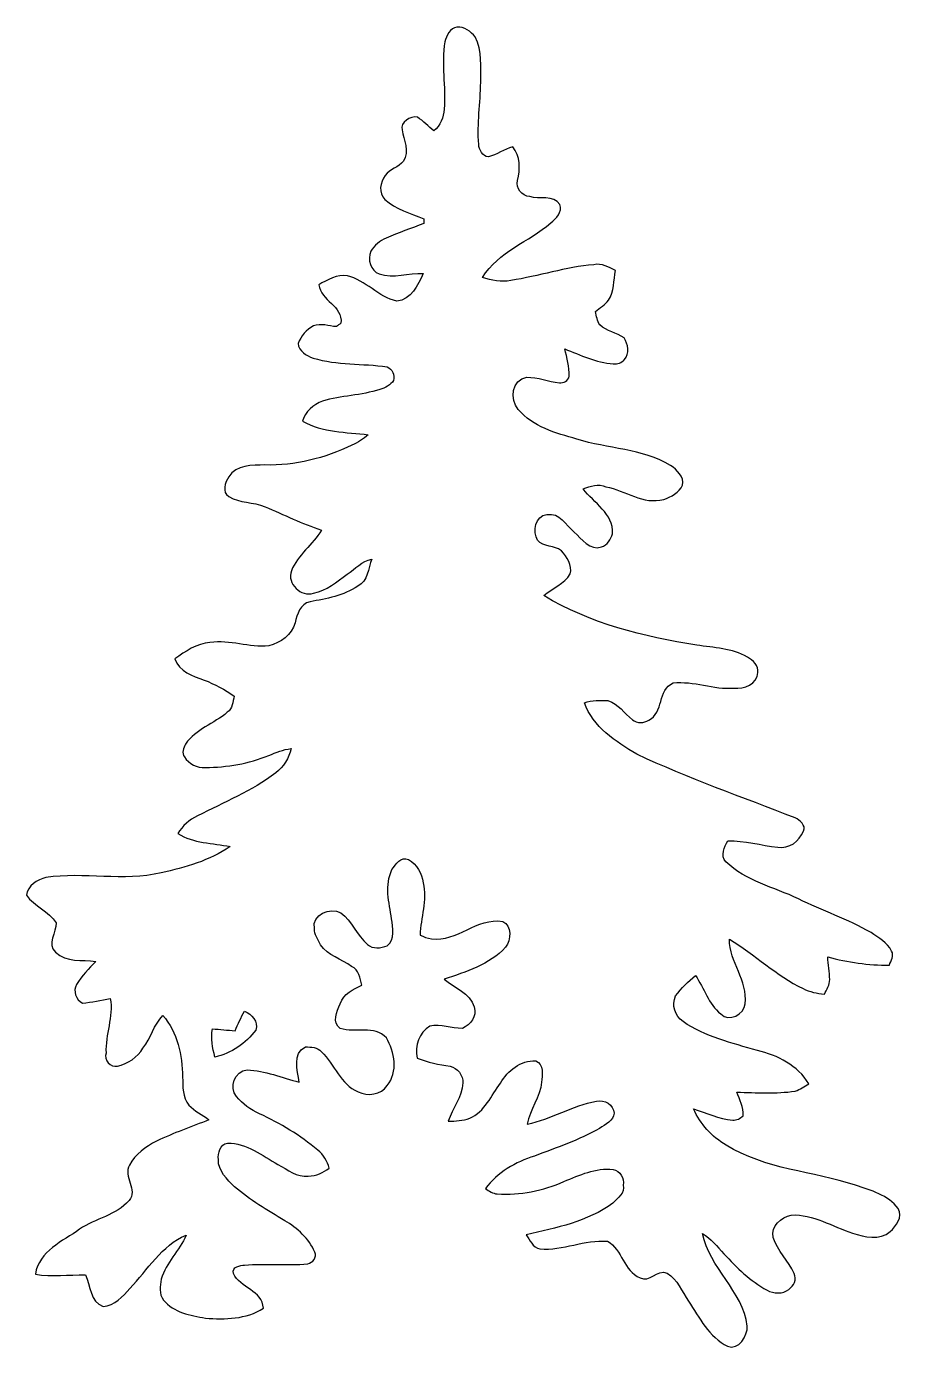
# Model space of a CAD drawing. Header units: centimetres. Extents: x -9.7 to 11, y -15.4 to 15.7.
import ezdxf

# ---------------------------------------------------------------- set-up
doc = ezdxf.new("R2010")
doc.units = ezdxf.units.CM
doc.header["$MEASUREMENT"] = 0
doc.layers.add('Layer 1', color=7, linetype='Continuous')

msp = doc.modelspace()

# ---------------------------------------------------------------- linework, layer by layer
at = {"layer": 'Layer 1', "color": 252}
for points, knots in [([(0.16087, 15.32784), (0.19756, 15.47354), (0.28152, 15.64569), (0.44521, 15.67568), (0.44521, 15.67568), (0.61771, 15.68803), (0.76729, 15.56702), (0.87312, 15.44355), (0.87312, 15.44355), (1.03964, 15.11335), (1.00401, 14.73306), (1.00436, 14.37534), (1.00436, 14.37534), (0.99624, 13.88851), (0.91934, 13.40344), (0.95567, 12.91661), (0.95567, 12.91661), (0.96696, 12.78749), (1.04034, 12.63721), (1.18322, 12.62098), (1.18322, 12.62098), (1.3843, 12.67037), (1.55504, 12.80477), (1.75613, 12.85946), (1.75613, 12.85946), (1.9431, 12.63509), (1.93111, 12.33593), (1.87184, 12.06782), (1.87184, 12.06782), (1.82739, 11.88332), (1.97097, 11.70199), (2.15724, 11.68929), (2.15724, 11.68929), (2.38196, 11.61768), (2.71463, 11.73445), (2.86808, 11.50514), (2.86808, 11.50514), (2.93441, 11.3157), (2.77213, 11.1827), (2.65501, 11.06876), (2.65501, 11.06876), (2.12937, 10.62884), (1.42416, 10.39001), (1.04528, 9.78747), (1.04528, 9.78747), (1.26048, 9.72256), (1.48519, 9.66576), (1.71132, 9.71621), (1.71132, 9.71621), (2.36784, 9.81392), (3.00355, 10.03441), (3.66783, 10.08627), (3.66783, 10.08627), (3.85233, 10.1286), (4.01496, 10.02806), (4.1716, 9.95045), (4.1716, 9.95045), (4.13103, 9.71832), (4.14373, 9.45797), (4.01249, 9.25089), (4.01249, 9.25089), (3.92783, 9.14329), (3.80894, 9.06886), (3.70276, 8.98419), (3.70276, 8.98419), (3.72639, 8.87765), (3.74544, 8.76476), (3.8033, 8.66916), (3.8033, 8.66916), (3.96416, 8.51464), (4.20511, 8.4963), (4.37832, 8.36401), (4.37832, 8.36401), (4.47111, 8.21866), (4.51309, 7.99289), (4.38573, 7.85566), (4.38573, 7.85566), (4.32047, 7.78192), (4.21887, 7.74629), (4.12186, 7.753), (4.12186, 7.753), (3.71828, 7.78016), (3.35209, 7.96466), (2.97956, 8.10648), (2.97956, 8.10648), (3.03671, 7.89693), (3.09104, 7.68456), (3.08398, 7.46513), (3.08398, 7.46513), (3.07022, 7.35859), (2.9524, 7.29756), (2.85362, 7.30814), (2.85362, 7.30814), (2.59609, 7.34095), (2.34668, 7.44784), (2.08562, 7.44008), (2.08562, 7.44008), (1.73814, 7.39881), (1.67428, 6.90915), (1.88736, 6.68514), (1.88736, 6.68514), (2.22568, 6.26851), (2.77248, 6.12916), (3.26531, 5.98487), (3.26531, 5.98487), (3.99344, 5.75557), (4.80377, 5.76933), (5.47194, 5.36504), (5.47194, 5.36504), (5.62151, 5.25921), (5.79579, 5.10787), (5.75416, 4.90079), (5.75416, 4.90079), (5.66843, 4.7311), (5.48605, 4.62456), (5.31036, 4.566), (5.31036, 4.566), (4.82847, 4.4383), (4.40549, 4.77344), (3.95146, 4.86622), (3.95146, 4.86622), (3.77119, 4.93889), (3.58352, 4.88703), (3.41454, 4.81577), (3.41454, 4.81577), (3.66536, 4.48557), (4.1342, 4.23439), (4.10386, 3.76061), (4.10386, 3.76061), (4.05977, 3.63855), (3.98286, 3.48791), (3.84916, 3.45228), (3.84916, 3.45228), (3.56553, 3.34927), (3.3849, 3.64314), (3.20075, 3.80048), (3.20075, 3.80048), (3.01025, 3.96169), (2.86138, 4.26826), (2.56152, 4.21111), (2.56152, 4.21111), (2.28036, 4.18571), (2.2285, 3.81388), (2.33856, 3.6068), (2.33856, 3.6068), (2.47791, 3.44029), (2.74073, 3.49744), (2.90089, 3.35809), (2.90089, 3.35809), (3.03847, 3.21557), (3.15313, 3.02119), (3.11185, 2.81481), (3.11185, 2.81481), (2.97109, 2.57281), (2.6857, 2.49096), (2.48955, 2.30576), (2.48955, 2.30576), (3.57964, 1.64924), (4.83764, 1.33315), (6.08506, 1.14265), (6.08506, 1.14265), (6.48899, 1.0795), (6.91938, 1.06927), (7.2831, 0.86113), (7.2831, 0.86113), (7.40269, 0.78281), (7.55932, 0.65969), (7.52052, 0.49565), (7.52052, 0.49565), (7.51664, 0.22013), (7.19772, 0.11007), (6.96666, 0.12982), (6.96666, 0.12982), (6.48229, 0.09313), (6.01416, 0.30762), (5.5312, 0.25294), (5.5312, 0.25294), (5.16431, 0.09878), (5.31424, -0.4572), (4.95864, -0.62089), (4.95864, -0.62089), (4.84434, -0.69638), (4.68101, -0.70168), (4.57412, -0.61207), (4.57412, -0.61207), (4.38044, -0.46284), (4.24427, -0.23601), (3.99803, -0.16298), (3.99803, -0.16298), (3.81141, -0.1524), (3.62232, -0.15593), (3.44382, -0.21378), (3.44382, -0.21378), (3.64737, -0.77823), (4.18289, -1.13348), (4.67713, -1.4224), (4.67713, -1.4224), (5.88786, -1.99637), (7.15857, -2.43064), (8.40387, -2.921), (8.40387, -2.921), (8.51217, -2.97568), (8.66493, -3.09527), (8.59684, -3.2318), (8.59684, -3.2318), (8.50371, -3.47557), (8.25923, -3.65196), (7.99218, -3.60892), (7.99218, -3.60892), (7.59954, -3.56411), (7.21395, -3.4604), (6.81602, -3.45863), (6.81602, -3.45863), (6.73841, -3.60786), (6.63575, -3.80471), (6.77122, -3.95464), (6.77122, -3.95464), (7.24429, -4.40655), (7.90293, -4.54801), (8.47796, -4.82388), (8.47796, -4.82388), (9.03958, -5.10681), (9.64353, -5.29908), (10.18752, -5.61763), (10.18752, -5.61763), (10.36567, -5.73617), (10.57134, -5.85152), (10.67223, -6.05084), (10.67223, -6.05084), (10.73467, -6.16056), (10.65389, -6.27733), (10.61896, -6.3821), (10.61896, -6.3821), (10.12719, -6.38845), (9.64247, -6.31296), (9.16799, -6.1916), (9.16799, -6.1916), (9.17646, -6.36905), (9.21103, -6.54367), (9.21597, -6.72183), (9.21597, -6.72183), (9.21879, -6.84847), (9.144, -6.95713), (9.09038, -7.06614), (9.09038, -7.06614), (8.91716, -7.04779), (8.74501, -7.01287), (8.58873, -6.93349), (8.58873, -6.93349), (7.95831, -6.63011), (7.45314, -6.12987), (6.85482, -5.77391), (6.85482, -5.77391), (6.85059, -6.3119), (7.29756, -6.74405), (7.22524, -7.29051), (7.22524, -7.29051), (7.20443, -7.54768), (6.84459, -7.72795), (6.65021, -7.53039), (6.65021, -7.53039), (6.36587, -7.29827), (6.25581, -6.92503), (6.06037, -6.62587), (6.06037, -6.62587), (5.89456, -6.77616), (5.71571, -6.91938), (5.59082, -7.10706), (5.59082, -7.10706), (5.48534, -7.32331), (5.58024, -7.57308), (5.76404, -7.71102), (5.76404, -7.71102), (6.28721, -8.06768), (6.91515, -8.21196), (7.51276, -8.39223), (7.51276, -8.39223), (7.9883, -8.50018), (8.46279, -8.74536), (8.72455, -9.17046), (8.72455, -9.17046), (8.62295, -9.23784), (8.51923, -9.30416), (8.40493, -9.34579), (8.40493, -9.34579), (7.94879, -9.41246), (7.487, -9.38142), (7.02874, -9.36837), (7.02874, -9.36837), (7.09718, -9.54617), (7.1882, -9.72644), (7.17585, -9.92293), (7.17585, -9.92293), (7.11482, -9.99067), (7.02381, -10.02947), (6.93279, -10.03018), (6.93279, -10.03018), (6.60647, -10.00972), (6.31719, -9.84709), (6.00781, -9.76242), (6.00781, -9.76242), (6.17361, -10.11696), (6.43784, -10.41894), (6.77898, -10.61367), (6.77898, -10.61367), (7.69902, -11.18658), (8.81451, -11.22962), (9.82451, -11.55876), (9.82451, -11.55876), (10.17799, -11.68541), (10.59674, -11.77819), (10.82287, -12.10839), (10.82287, -12.10839), (10.95269, -12.30101), (10.77313, -12.52008), (10.63731, -12.64779), (10.63731, -12.64779), (10.39424, -12.8584), (10.03194, -12.78431), (9.75536, -12.68201), (9.75536, -12.68201), (9.27382, -12.53702), (8.83109, -12.22657), (8.30862, -12.26009), (8.30862, -12.26009), (8.06979, -12.3063), (7.83272, -12.51867), (7.88599, -12.78678), (7.88599, -12.78678), (7.99112, -13.1004), (8.24794, -13.33394), (8.38024, -13.63486), (8.38024, -13.63486), (8.44444, -13.76998), (8.37071, -13.92731), (8.255, -14.00704), (8.255, -14.00704), (8.10966, -14.12028), (7.89764, -14.10794), (7.7403, -14.0268), (7.7403, -14.0268), (7.34942, -13.8109), (7.02381, -13.49869), (6.72747, -13.16919), (6.72747, -13.16919), (6.56837, -13.00092), (6.42197, -12.8143), (6.22159, -12.69259), (6.22159, -12.69259), (6.37787, -13.50539), (7.17444, -14.0395), (7.27639, -14.87064), (7.27639, -14.87064), (7.28627, -15.10136), (7.07707, -15.44461), (6.81179, -15.34477), (6.81179, -15.34477), (6.37681, -15.12746), (6.15103, -14.67167), (5.89351, -14.28362), (5.89351, -14.28362), (5.7404, -14.0589), (5.63351, -13.76892), (5.38762, -13.6271), (5.38762, -13.6271), (5.15197, -13.51703), (4.97981, -13.85923), (4.75297, -13.73646), (4.75297, -13.73646), (4.37092, -13.57418), (4.33564, -13.07324), (3.98745, -12.87463), (3.98745, -12.87463), (3.44664, -12.82771), (2.93723, -13.10428), (2.39607, -13.05419), (2.39607, -13.05419), (2.22568, -13.02561), (2.15865, -12.8464), (2.07363, -12.72081), (2.07363, -12.72081), (2.77812, -12.56171), (3.51896, -12.41637), (4.11233, -11.97857), (4.11233, -11.97857), (4.22592, -11.86039), (4.40302, -11.74468), (4.35645, -11.55347), (4.35645, -11.55347), (4.3882, -11.39296), (4.28343, -11.20951), (4.11656, -11.18941), (4.11656, -11.18941), (3.7084, -11.13861), (3.33022, -11.32134), (2.96263, -11.46986), (2.96263, -11.46986), (2.4705, -11.68612), (1.9304, -11.79548), (1.39241, -11.76408), (1.39241, -11.76408), (1.28729, -11.75561), (1.1998, -11.69141), (1.11301, -11.63849), (1.11301, -11.63849), (1.39347, -11.25396), (1.82104, -11.01372), (2.26695, -10.87261), (2.26695, -10.87261), (2.78659, -10.67647), (3.31646, -10.4962), (3.80189, -10.22279), (3.80189, -10.22279), (3.93524, -10.13284), (4.12821, -10.04358), (4.14408, -9.86014), (4.14408, -9.86014), (4.12891, -9.66717), (3.91266, -9.531), (3.72639, -9.58427), (3.72639, -9.58427), (3.15842, -9.67846), (2.66347, -10.00866), (2.09903, -10.12049), (2.09903, -10.12049), (2.16041, -9.77547), (2.40771, -9.48972), (2.43452, -9.13236), (2.43452, -9.13236), (2.45216, -8.9789), (2.49873, -8.69774), (2.29764, -8.63635), (2.29764, -8.63635), (1.94839, -8.61025), (1.63865, -8.87024), (1.46544, -9.15494), (1.46544, -9.15494), (1.25518, -9.45021), (1.0982, -9.82733), (0.74542, -9.98432), (0.74542, -9.98432), (0.58385, -10.0397), (0.41028, -10.05099), (0.24095, -10.05205), (0.24095, -10.05205), (0.33373, -9.74372), (0.57468, -9.48796), (0.58067, -9.15247), (0.58067, -9.15247), (0.59584, -8.97678), (0.45755, -8.79404), (0.28363, -8.76229), (0.28363, -8.76229), (0.01976, -8.71855), (-0.24483, -8.6674), (-0.49424, -8.56791), (-0.49424, -8.56791), (-0.55739, -8.2864), (-0.44697, -7.96114), (-0.19015, -7.8172), (-0.19015, -7.8172), (0.06174, -7.75935), (0.3175, -7.88141), (0.5715, -7.86941), (0.5715, -7.86941), (0.76235, -7.78757), (0.92428, -7.58719), (0.85302, -7.36671), (0.85302, -7.36671), (0.74895, -7.04215), (0.39088, -6.90774), (0.14252, -6.71618), (0.14252, -6.71618), (0.65546, -6.53732), (1.21003, -6.37681), (1.5875, -5.96089), (1.5875, -5.96089), (1.71838, -5.78979), (1.74272, -5.45677), (1.52224, -5.35305), (1.52224, -5.35305), (0.90805, -5.25498), (0.45403, -5.8487), (-0.15769, -5.76298), (-0.15769, -5.76298), (-0.25118, -5.75627), (-0.33584, -5.71253), (-0.42086, -5.67796), (-0.42086, -5.67796), (-0.41381, -5.26627), (-0.24906, -4.85669), (-0.34996, -4.44606), (-0.34996, -4.44606), (-0.38911, -4.22945), (-0.49883, -4.01108), (-0.6925, -3.89537), (-0.6925, -3.89537), (-0.88089, -3.82446), (-0.99624, -4.0072), (-1.08409, -4.13632), (-1.08409, -4.13632), (-1.26365, -4.49474), (-1.15182, -4.91561), (-1.09432, -5.29061), (-1.09432, -5.29061), (-1.06539, -5.49875), (-1.00154, -5.77815), (-1.19627, -5.92843), (-1.19627, -5.92843), (-1.34444, -5.98487), (-1.53564, -6.01098), (-1.66264, -5.89527), (-1.66264, -5.89527), (-1.9117, -5.68184), (-2.02459, -5.34705), (-2.28953, -5.1502), (-2.28953, -5.1502), (-2.53894, -5.01615), (-2.97568, -5.19748), (-2.90901, -5.52238), (-2.90901, -5.52238), (-2.91042, -5.66208), (-2.83139, -5.78591), (-2.76401, -5.90338), (-2.76401, -5.90338), (-2.59468, -6.16303), (-2.27154, -6.23499), (-2.03341, -6.41174), (-2.03341, -6.41174), (-1.85667, -6.48582), (-1.84009, -6.69361), (-1.79388, -6.85094), (-1.79388, -6.85094), (-1.99602, -6.95643), (-2.22603, -7.05097), (-2.30399, -7.29156), (-2.30399, -7.29156), (-2.37913, -7.46866), (-2.50366, -7.74065), (-2.30011, -7.87294), (-2.30011, -7.87294), (-1.95121, -7.995), (-1.49754, -7.78369), (-1.21603, -8.09519), (-1.21603, -8.09519), (-1.01388, -8.42045), (-0.94015, -8.896), (-1.19556, -9.2135), (-1.19556, -9.2135), (-1.3395, -9.43434), (-1.6577, -9.47279), (-1.88066, -9.3599), (-1.88066, -9.3599), (-2.2987, -9.18986), (-2.43417, -8.71361), (-2.74144, -8.42151), (-2.74144, -8.42151), (-2.83245, -8.3118), (-2.98944, -8.3058), (-3.11891, -8.30615), (-3.11891, -8.30615), (-3.43853, -8.4649), (-3.30094, -8.85754), (-3.26778, -9.13236), (-3.26778, -9.13236), (-3.67736, -9.04205), (-4.06929, -8.85331), (-4.49439, -8.84767), (-4.49439, -8.84767), (-4.78226, -8.86954), (-4.92866, -9.25795), (-4.74486, -9.47279), (-4.74486, -9.47279), (-4.60234, -9.65094), (-4.40514, -9.77865), (-4.20194, -9.87884), (-4.20194, -9.87884), (-3.71263, -10.10567), (-3.24168, -10.3819), (-2.83139, -10.73432), (-2.83139, -10.73432), (-2.69522, -10.84086), (-2.60914, -10.99432), (-2.55834, -11.15801), (-2.55834, -11.15801), (-2.7051, -11.25855), (-2.86738, -11.34957), (-3.05294, -11.34216), (-3.05294, -11.34216), (-3.32281, -11.37603), (-3.54259, -11.18905), (-3.76626, -11.07017), (-3.76626, -11.07017), (-4.14091, -10.86485), (-4.50109, -10.55723), (-4.95335, -10.56922), (-4.95335, -10.56922), (-5.1308, -10.59462), (-5.18125, -10.80452), (-5.16855, -10.95516), (-5.16855, -10.95516), (-5.18019, -11.22186), (-4.96147, -11.42189), (-4.78825, -11.59616), (-4.78825, -11.59616), (-4.42454, -11.90237), (-4.01496, -12.14826), (-3.60751, -12.39167), (-3.60751, -12.39167), (-3.30906, -12.56453), (-3.03848, -12.80901), (-2.90054, -13.13109), (-2.90054, -13.13109), (-2.84374, -13.24716), (-2.94781, -13.38509), (-3.06529, -13.40485), (-3.06529, -13.40485), (-3.55918, -13.45283), (-4.0573, -13.39568), (-4.55083, -13.43695), (-4.55083, -13.43695), (-4.65067, -13.43378), (-4.86481, -13.48317), (-4.81224, -13.63133), (-4.81224, -13.63133), (-4.6669, -13.97847), (-4.12821, -14.02574), (-4.10986, -14.45084), (-4.10986, -14.45084), (-4.51379, -14.71189), (-5.01333, -14.71683), (-5.47546, -14.68226), (-5.47546, -14.68226), (-5.82401, -14.62158), (-6.223, -14.54891), (-6.46007, -14.25716), (-6.46007, -14.25716), (-6.56978, -14.12099), (-6.54614, -13.92484), (-6.51263, -13.76715), (-6.51263, -13.76715), (-6.40609, -13.37698), (-6.08259, -13.09899), (-5.92773, -12.73175), (-5.92773, -12.73175), (-6.51016, -12.97517), (-6.83472, -13.54702), (-7.24958, -13.98764), (-7.24958, -13.98764), (-7.41856, -14.17038), (-7.61153, -14.39968), (-7.8807, -14.40603), (-7.8807, -14.40603), (-8.18339, -14.3129), (-8.17598, -13.90967), (-8.29769, -13.66873), (-8.29769, -13.66873), (-8.68892, -13.65567), (-9.08579, -13.71847), (-9.47385, -13.64862), (-9.47385, -13.64862), (-9.39059, -13.10605), (-8.83214, -12.87463), (-8.43386, -12.59311), (-8.43386, -12.59311), (-8.06591, -12.33487), (-7.57273, -12.26785), (-7.27075, -11.9186), (-7.27075, -11.9186), (-7.05238, -11.67059), (-7.42033, -11.34886), (-7.26087, -11.08498), (-7.26087, -11.08498), (-7.12646, -10.82604), (-6.87776, -10.65354), (-6.62517, -10.52089), (-6.62517, -10.52089), (-6.22371, -10.32898), (-5.80073, -10.18716), (-5.38974, -10.01748), (-5.38974, -10.01748), (-5.54814, -9.90353), (-5.73123, -9.81992), (-5.86423, -9.67422), (-5.86423, -9.67422), (-6.01804, -9.48902), (-6.00251, -9.23784), (-6.01204, -9.01382), (-6.01204, -9.01382), (-6.02333, -8.50194), (-6.12775, -7.96149), (-6.47594, -7.56532), (-6.47594, -7.56532), (-6.68902, -7.7851), (-6.75675, -8.09731), (-6.94302, -8.33649), (-6.94302, -8.33649), (-7.07531, -8.55098), (-7.29933, -8.70268), (-7.54415, -8.7563), (-7.54415, -8.7563), (-7.70996, -8.79969), (-7.86836, -8.61272), (-7.81156, -8.44903), (-7.81156, -8.44903), (-7.83484, -8.01723), (-7.63588, -7.59707), (-7.71172, -7.16527), (-7.71172, -7.16527), (-7.9308, -7.20125), (-8.14705, -7.2577), (-8.36895, -7.27569), (-8.36895, -7.27569), (-8.51817, -7.19702), (-8.59578, -6.98959), (-8.50688, -6.83895), (-8.50688, -6.83895), (-8.38518, -6.63434), (-8.21373, -6.46748), (-8.05321, -6.29391), (-8.05321, -6.29391), (-8.37142, -6.25228), (-8.75206, -6.32848), (-9.00183, -6.07413), (-9.00183, -6.07413), (-9.20997, -5.88892), (-8.97502, -5.61199), (-8.98913, -5.38868), (-8.98913, -5.38868), (-9.15211, -5.10681), (-9.50383, -5.00486), (-9.68481, -4.74028), (-9.68481, -4.74028), (-9.66435, -4.50956), (-9.42658, -4.37797), (-9.22655, -4.31941), (-9.22655, -4.31941), (-8.32661, -4.19382), (-7.40586, -4.42066), (-6.51298, -4.21393), (-6.51298, -4.21393), (-5.94924, -4.08658), (-5.37457, -3.92536), (-4.89162, -3.59657), (-4.89162, -3.59657), (-5.30437, -3.50838), (-5.75592, -3.52107), (-6.12387, -3.28718), (-6.12387, -3.28718), (-6.0131, -3.10938), (-5.85011, -2.9658), (-5.66173, -2.87479), (-5.66173, -2.87479), (-5.03908, -2.55376), (-4.37691, -2.2927), (-3.81917, -1.86055), (-3.81917, -1.86055), (-3.63432, -1.71909), (-3.50449, -1.52047), (-3.45863, -1.29258), (-3.45863, -1.29258), (-3.64278, -1.30739), (-3.80965, -1.38889), (-3.98039, -1.45203), (-3.98039, -1.45203), (-4.45311, -1.64465), (-4.9657, -1.73426), (-5.47511, -1.73602), (-5.47511, -1.73602), (-5.67478, -1.7526), (-5.85858, -1.64783), (-5.96935, -1.48802), (-5.96935, -1.48802), (-6.03285, -1.39453), (-5.99228, -1.27247), (-5.94113, -1.18357), (-5.94113, -1.18357), (-5.70089, -0.83432), (-5.27085, -0.7052), (-4.95864, -0.4385), (-4.95864, -0.4385), (-4.84046, -0.34784), (-4.82671, -0.19226), (-4.79496, -0.0575), (-4.79496, -0.0575), (-5.01826, 0.09278), (-5.25145, 0.23001), (-5.50686, 0.3175), (-5.50686, 0.3175), (-5.77215, 0.41981), (-6.09071, 0.51929), (-6.19372, 0.81633), (-6.19372, 0.81633), (-5.94854, 0.99907), (-5.67937, 1.17122), (-5.36646, 1.20227), (-5.36646, 1.20227), (-4.90008, 1.27), (-4.44535, 1.07879), (-3.98039, 1.12395), (-3.98039, 1.12395), (-3.71122, 1.19521), (-3.43958, 1.38677), (-3.36162, 1.66405), (-3.36162, 1.66405), (-3.32317, 1.86549), (-3.24203, 2.11173), (-3.01272, 2.16076), (-3.01272, 2.16076), (-2.62537, 2.23414), (-2.22426, 2.30082), (-1.89018, 2.52765), (-1.89018, 2.52765), (-1.65135, 2.64442), (-1.63901, 2.94781), (-1.56034, 3.16653), (-1.56034, 3.16653), (-1.78964, 3.1175), (-1.95121, 2.93617), (-2.13819, 2.80952), (-2.13819, 2.80952), (-2.38231, 2.63525), (-2.62008, 2.41618), (-2.927, 2.36608), (-2.927, 2.36608), (-3.22227, 2.26095), (-3.56482, 2.58939), (-3.45193, 2.88713), (-3.45193, 2.88713), (-3.30412, 3.26954), (-2.94605, 3.50273), (-2.74214, 3.84775), (-2.74214, 3.84775), (-3.20075, 3.99309), (-3.62973, 4.21005), (-4.07176, 4.39526), (-4.07176, 4.39526), (-4.34481, 4.51273), (-4.66796, 4.47781), (-4.92337, 4.63621), (-4.92337, 4.63621), (-5.08847, 4.73745), (-5.01368, 4.96993), (-4.9209, 5.09693), (-4.9209, 5.09693), (-4.75827, 5.3915), (-4.36316, 5.36575), (-4.07529, 5.37774), (-4.07529, 5.37774), (-3.36762, 5.36046), (-2.66418, 5.53438), (-2.02918, 5.84165), (-2.02918, 5.84165), (-1.89089, 5.90832), (-1.75542, 5.98593), (-1.64112, 6.09), (-1.64112, 6.09), (-2.165, 6.14997), (-2.71427, 6.1408), (-3.18876, 6.40786), (-3.18876, 6.40786), (-3.12949, 6.6361), (-2.92876, 6.78956), (-2.72203, 6.88093), (-2.72203, 6.88093), (-2.27718, 7.00193), (-1.8094, 7.01499), (-1.36772, 7.15151), (-1.36772, 7.15151), (-1.24636, 7.1942), (-1.11513, 7.25064), (-1.04704, 7.36706), (-1.04704, 7.36706), (-1.02482, 7.48736), (-1.07386, 7.64152), (-1.19768, 7.68526), (-1.19768, 7.68526), (-1.77694, 7.77099), (-2.37455, 7.71772), (-2.94076, 7.89234), (-2.94076, 7.89234), (-3.0928, 7.94738), (-3.28119, 8.05215), (-3.29424, 8.23348), (-3.29424, 8.23348), (-3.22474, 8.40422), (-3.10127, 8.56474), (-2.9337, 8.64835), (-2.9337, 8.64835), (-2.75943, 8.71784), (-2.57034, 8.63917), (-2.39289, 8.63177), (-2.39289, 8.63177), (-2.35726, 8.65787), (-2.32163, 8.68362), (-2.286, 8.70938), (-2.286, 8.70938), (-2.23908, 9.12671), (-2.75696, 9.23607), (-2.80811, 9.61602), (-2.80811, 9.61602), (-2.60526, 9.72785), (-2.37808, 9.86684), (-2.13466, 9.82804), (-2.13466, 9.82804), (-1.70074, 9.72502), (-1.40653, 9.31686), (-0.96696, 9.23219), (-0.96696, 9.23219), (-0.63112, 9.2523), (-0.4766, 9.61037), (-0.35066, 9.87707), (-0.35066, 9.87707), (-0.69321, 9.89859), (-1.05022, 9.7536), (-1.38218, 9.87107), (-1.38218, 9.87107), (-1.5935, 9.94304), (-1.66158, 10.20974), (-1.58186, 10.40165), (-1.58186, 10.40165), (-1.49789, 10.53818), (-1.37231, 10.65071), (-1.22343, 10.7121), (-1.22343, 10.7121), (-0.93028, 10.83451), (-0.63112, 10.94246), (-0.33549, 11.05923), (-0.33549, 11.05923), (-0.33549, 11.08604), (-0.33549, 11.13966), (-0.33549, 11.16612), (-0.33549, 11.16612), (-0.65158, 11.29594), (-0.9973, 11.38449), (-1.25342, 11.62297), (-1.25342, 11.62297), (-1.40229, 11.77255), (-1.36807, 12.02619), (-1.24425, 12.18071), (-1.24425, 12.18071), (-1.14018, 12.34193), (-0.92639, 12.37368), (-0.81104, 12.52149), (-0.81104, 12.52149), (-0.66957, 12.74692), (-0.80645, 13.02279), (-0.84631, 13.25562), (-0.84631, 13.25562), (-0.89394, 13.44612), (-0.64876, 13.58441), (-0.48613, 13.5576), (-0.48613, 13.5576), (-0.34784, 13.45988), (-0.22296, 13.34523), (-0.09807, 13.23128), (-0.09807, 13.23128), (0.05433, 13.35687), (0.13264, 13.54843), (0.1457, 13.74422), (0.1457, 13.74422), (0.18415, 14.27198), (0.07161, 14.80256), (0.16087, 15.32784), (0.16087, 15.32784), (0.16087, 15.32784), (0.16087, 15.32784), (0.16087, 15.32784)], [0, 0, 0, 0, 0.00411523, 0.00411523, 0.00411523, 0.00411523, 0.00823045, 0.00823045, 0.00823045, 0.00823045, 0.01234568, 0.01234568, 0.01234568, 0.01234568, 0.01646091, 0.01646091, 0.01646091, 0.01646091, 0.02057613, 0.02057613, 0.02057613, 0.02057613, 0.02469136, 0.02469136, 0.02469136, 0.02469136, 0.02880658, 0.02880658, 0.02880658, 0.02880658, 0.03292181, 0.03292181, 0.03292181, 0.03292181, 0.03703704, 0.03703704, 0.03703704, 0.03703704, 0.04115226, 0.04115226, 0.04115226, 0.04115226, 0.04526749, 0.04526749, 0.04526749, 0.04526749, 0.04938272, 0.04938272, 0.04938272, 0.04938272, 0.05349794, 0.05349794, 0.05349794, 0.05349794, 0.05761317, 0.05761317, 0.05761317, 0.05761317, 0.0617284, 0.0617284, 0.0617284, 0.0617284, 0.06584362, 0.06584362, 0.06584362, 0.06584362, 0.06995885, 0.06995885, 0.06995885, 0.06995885, 0.07407407, 0.07407407, 0.07407407, 0.07407407, 0.0781893, 0.0781893, 0.0781893, 0.0781893, 0.08230453, 0.08230453, 0.08230453, 0.08230453, 0.08641975, 0.08641975, 0.08641975, 0.08641975, 0.09053498, 0.09053498, 0.09053498, 0.09053498, 0.09465021, 0.09465021, 0.09465021, 0.09465021, 0.09876543, 0.09876543, 0.09876543, 0.09876543, 0.10288066, 0.10288066, 0.10288066, 0.10288066, 0.10699588, 0.10699588, 0.10699588, 0.10699588, 0.11111111, 0.11111111, 0.11111111, 0.11111111, 0.11522634, 0.11522634, 0.11522634, 0.11522634, 0.11934156, 0.11934156, 0.11934156, 0.11934156, 0.12345679, 0.12345679, 0.12345679, 0.12345679, 0.12757202, 0.12757202, 0.12757202, 0.12757202, 0.13168724, 0.13168724, 0.13168724, 0.13168724, 0.13580247, 0.13580247, 0.13580247, 0.13580247, 0.1399177, 0.1399177, 0.1399177, 0.1399177, 0.14403292, 0.14403292, 0.14403292, 0.14403292, 0.14814815, 0.14814815, 0.14814815, 0.14814815, 0.15226337, 0.15226337, 0.15226337, 0.15226337, 0.1563786, 0.1563786, 0.1563786, 0.1563786, 0.16049383, 0.16049383, 0.16049383, 0.16049383, 0.16460905, 0.16460905, 0.16460905, 0.16460905, 0.16872428, 0.16872428, 0.16872428, 0.16872428, 0.17283951, 0.17283951, 0.17283951, 0.17283951, 0.17695473, 0.17695473, 0.17695473, 0.17695473, 0.18106996, 0.18106996, 0.18106996, 0.18106996, 0.18518519, 0.18518519, 0.18518519, 0.18518519, 0.18930041, 0.18930041, 0.18930041, 0.18930041, 0.19341564, 0.19341564, 0.19341564, 0.19341564, 0.19753086, 0.19753086, 0.19753086, 0.19753086, 0.20164609, 0.20164609, 0.20164609, 0.20164609, 0.20576132, 0.20576132, 0.20576132, 0.20576132, 0.20987654, 0.20987654, 0.20987654, 0.20987654, 0.21399177, 0.21399177, 0.21399177, 0.21399177, 0.218107, 0.218107, 0.218107, 0.218107, 0.22222222, 0.22222222, 0.22222222, 0.22222222, 0.22633745, 0.22633745, 0.22633745, 0.22633745, 0.23045267, 0.23045267, 0.23045267, 0.23045267, 0.2345679, 0.2345679, 0.2345679, 0.2345679, 0.23868313, 0.23868313, 0.23868313, 0.23868313, 0.24279835, 0.24279835, 0.24279835, 0.24279835, 0.24691358, 0.24691358, 0.24691358, 0.24691358, 0.25102881, 0.25102881, 0.25102881, 0.25102881, 0.25514403, 0.25514403, 0.25514403, 0.25514403, 0.25925926, 0.25925926, 0.25925926, 0.25925926, 0.26337449, 0.26337449, 0.26337449, 0.26337449, 0.26748971, 0.26748971, 0.26748971, 0.26748971, 0.27160494, 0.27160494, 0.27160494, 0.27160494, 0.27572016, 0.27572016, 0.27572016, 0.27572016, 0.27983539, 0.27983539, 0.27983539, 0.27983539, 0.28395062, 0.28395062, 0.28395062, 0.28395062, 0.28806584, 0.28806584, 0.28806584, 0.28806584, 0.29218107, 0.29218107, 0.29218107, 0.29218107, 0.2962963, 0.2962963, 0.2962963, 0.2962963, 0.30041152, 0.30041152, 0.30041152, 0.30041152, 0.30452675, 0.30452675, 0.30452675, 0.30452675, 0.30864198, 0.30864198, 0.30864198, 0.30864198, 0.3127572, 0.3127572, 0.3127572, 0.3127572, 0.31687243, 0.31687243, 0.31687243, 0.31687243, 0.32098765, 0.32098765, 0.32098765, 0.32098765, 0.32510288, 0.32510288, 0.32510288, 0.32510288, 0.32921811, 0.32921811, 0.32921811, 0.32921811, 0.33333333, 0.33333333, 0.33333333, 0.33333333, 0.33744856, 0.33744856, 0.33744856, 0.33744856, 0.34156379, 0.34156379, 0.34156379, 0.34156379, 0.34567901, 0.34567901, 0.34567901, 0.34567901, 0.34979424, 0.34979424, 0.34979424, 0.34979424, 0.35390947, 0.35390947, 0.35390947, 0.35390947, 0.35802469, 0.35802469, 0.35802469, 0.35802469, 0.36213992, 0.36213992, 0.36213992, 0.36213992, 0.36625514, 0.36625514, 0.36625514, 0.36625514, 0.37037037, 0.37037037, 0.37037037, 0.37037037, 0.3744856, 0.3744856, 0.3744856, 0.3744856, 0.37860082, 0.37860082, 0.37860082, 0.37860082, 0.38271605, 0.38271605, 0.38271605, 0.38271605, 0.38683128, 0.38683128, 0.38683128, 0.38683128, 0.3909465, 0.3909465, 0.3909465, 0.3909465, 0.39506173, 0.39506173, 0.39506173, 0.39506173, 0.39917695, 0.39917695, 0.39917695, 0.39917695, 0.40329218, 0.40329218, 0.40329218, 0.40329218, 0.40740741, 0.40740741, 0.40740741, 0.40740741, 0.41152263, 0.41152263, 0.41152263, 0.41152263, 0.41563786, 0.41563786, 0.41563786, 0.41563786, 0.41975309, 0.41975309, 0.41975309, 0.41975309, 0.42386831, 0.42386831, 0.42386831, 0.42386831, 0.42798354, 0.42798354, 0.42798354, 0.42798354, 0.43209877, 0.43209877, 0.43209877, 0.43209877, 0.43621399, 0.43621399, 0.43621399, 0.43621399, 0.44032922, 0.44032922, 0.44032922, 0.44032922, 0.44444444, 0.44444444, 0.44444444, 0.44444444, 0.44855967, 0.44855967, 0.44855967, 0.44855967, 0.4526749, 0.4526749, 0.4526749, 0.4526749, 0.45679012, 0.45679012, 0.45679012, 0.45679012, 0.46090535, 0.46090535, 0.46090535, 0.46090535, 0.46502058, 0.46502058, 0.46502058, 0.46502058, 0.4691358, 0.4691358, 0.4691358, 0.4691358, 0.47325103, 0.47325103, 0.47325103, 0.47325103, 0.47736626, 0.47736626, 0.47736626, 0.47736626, 0.48148148, 0.48148148, 0.48148148, 0.48148148, 0.48559671, 0.48559671, 0.48559671, 0.48559671, 0.48971193, 0.48971193, 0.48971193, 0.48971193, 0.49382716, 0.49382716, 0.49382716, 0.49382716, 0.49794239, 0.49794239, 0.49794239, 0.49794239, 0.50205761, 0.50205761, 0.50205761, 0.50205761, 0.50617284, 0.50617284, 0.50617284, 0.50617284, 0.51028807, 0.51028807, 0.51028807, 0.51028807, 0.51440329, 0.51440329, 0.51440329, 0.51440329, 0.51851852, 0.51851852, 0.51851852, 0.51851852, 0.52263374, 0.52263374, 0.52263374, 0.52263374, 0.52674897, 0.52674897, 0.52674897, 0.52674897, 0.5308642, 0.5308642, 0.5308642, 0.5308642, 0.53497942, 0.53497942, 0.53497942, 0.53497942, 0.53909465, 0.53909465, 0.53909465, 0.53909465, 0.54320988, 0.54320988, 0.54320988, 0.54320988, 0.5473251, 0.5473251, 0.5473251, 0.5473251, 0.55144033, 0.55144033, 0.55144033, 0.55144033, 0.55555556, 0.55555556, 0.55555556, 0.55555556, 0.55967078, 0.55967078, 0.55967078, 0.55967078, 0.56378601, 0.56378601, 0.56378601, 0.56378601, 0.56790123, 0.56790123, 0.56790123, 0.56790123, 0.57201646, 0.57201646, 0.57201646, 0.57201646, 0.57613169, 0.57613169, 0.57613169, 0.57613169, 0.58024691, 0.58024691, 0.58024691, 0.58024691, 0.58436214, 0.58436214, 0.58436214, 0.58436214, 0.58847737, 0.58847737, 0.58847737, 0.58847737, 0.59259259, 0.59259259, 0.59259259, 0.59259259, 0.59670782, 0.59670782, 0.59670782, 0.59670782, 0.60082305, 0.60082305, 0.60082305, 0.60082305, 0.60493827, 0.60493827, 0.60493827, 0.60493827, 0.6090535, 0.6090535, 0.6090535, 0.6090535, 0.61316872, 0.61316872, 0.61316872, 0.61316872, 0.61728395, 0.61728395, 0.61728395, 0.61728395, 0.62139918, 0.62139918, 0.62139918, 0.62139918, 0.6255144, 0.6255144, 0.6255144, 0.6255144, 0.62962963, 0.62962963, 0.62962963, 0.62962963, 0.63374486, 0.63374486, 0.63374486, 0.63374486, 0.63786008, 0.63786008, 0.63786008, 0.63786008, 0.64197531, 0.64197531, 0.64197531, 0.64197531, 0.64609053, 0.64609053, 0.64609053, 0.64609053, 0.65020576, 0.65020576, 0.65020576, 0.65020576, 0.65432099, 0.65432099, 0.65432099, 0.65432099, 0.65843621, 0.65843621, 0.65843621, 0.65843621, 0.66255144, 0.66255144, 0.66255144, 0.66255144, 0.66666667, 0.66666667, 0.66666667, 0.66666667, 0.67078189, 0.67078189, 0.67078189, 0.67078189, 0.67489712, 0.67489712, 0.67489712, 0.67489712, 0.67901235, 0.67901235, 0.67901235, 0.67901235, 0.68312757, 0.68312757, 0.68312757, 0.68312757, 0.6872428, 0.6872428, 0.6872428, 0.6872428, 0.69135802, 0.69135802, 0.69135802, 0.69135802, 0.69547325, 0.69547325, 0.69547325, 0.69547325, 0.69958848, 0.69958848, 0.69958848, 0.69958848, 0.7037037, 0.7037037, 0.7037037, 0.7037037, 0.70781893, 0.70781893, 0.70781893, 0.70781893, 0.71193416, 0.71193416, 0.71193416, 0.71193416, 0.71604938, 0.71604938, 0.71604938, 0.71604938, 0.72016461, 0.72016461, 0.72016461, 0.72016461, 0.72427984, 0.72427984, 0.72427984, 0.72427984, 0.72839506, 0.72839506, 0.72839506, 0.72839506, 0.73251029, 0.73251029, 0.73251029, 0.73251029, 0.73662551, 0.73662551, 0.73662551, 0.73662551, 0.74074074, 0.74074074, 0.74074074, 0.74074074, 0.74485597, 0.74485597, 0.74485597, 0.74485597, 0.74897119, 0.74897119, 0.74897119, 0.74897119, 0.75308642, 0.75308642, 0.75308642, 0.75308642, 0.75720165, 0.75720165, 0.75720165, 0.75720165, 0.76131687, 0.76131687, 0.76131687, 0.76131687, 0.7654321, 0.7654321, 0.7654321, 0.7654321, 0.76954733, 0.76954733, 0.76954733, 0.76954733, 0.77366255, 0.77366255, 0.77366255, 0.77366255, 0.77777778, 0.77777778, 0.77777778, 0.77777778, 0.781893, 0.781893, 0.781893, 0.781893, 0.78600823, 0.78600823, 0.78600823, 0.78600823, 0.79012346, 0.79012346, 0.79012346, 0.79012346, 0.79423868, 0.79423868, 0.79423868, 0.79423868, 0.79835391, 0.79835391, 0.79835391, 0.79835391, 0.80246914, 0.80246914, 0.80246914, 0.80246914, 0.80658436, 0.80658436, 0.80658436, 0.80658436, 0.81069959, 0.81069959, 0.81069959, 0.81069959, 0.81481481, 0.81481481, 0.81481481, 0.81481481, 0.81893004, 0.81893004, 0.81893004, 0.81893004, 0.82304527, 0.82304527, 0.82304527, 0.82304527, 0.82716049, 0.82716049, 0.82716049, 0.82716049, 0.83127572, 0.83127572, 0.83127572, 0.83127572, 0.83539095, 0.83539095, 0.83539095, 0.83539095, 0.83950617, 0.83950617, 0.83950617, 0.83950617, 0.8436214, 0.8436214, 0.8436214, 0.8436214, 0.84773663, 0.84773663, 0.84773663, 0.84773663, 0.85185185, 0.85185185, 0.85185185, 0.85185185, 0.85596708, 0.85596708, 0.85596708, 0.85596708, 0.8600823, 0.8600823, 0.8600823, 0.8600823, 0.86419753, 0.86419753, 0.86419753, 0.86419753, 0.86831276, 0.86831276, 0.86831276, 0.86831276, 0.87242798, 0.87242798, 0.87242798, 0.87242798, 0.87654321, 0.87654321, 0.87654321, 0.87654321, 0.88065844, 0.88065844, 0.88065844, 0.88065844, 0.88477366, 0.88477366, 0.88477366, 0.88477366, 0.88888889, 0.88888889, 0.88888889, 0.88888889, 0.89300412, 0.89300412, 0.89300412, 0.89300412, 0.89711934, 0.89711934, 0.89711934, 0.89711934, 0.90123457, 0.90123457, 0.90123457, 0.90123457, 0.90534979, 0.90534979, 0.90534979, 0.90534979, 0.90946502, 0.90946502, 0.90946502, 0.90946502, 0.91358025, 0.91358025, 0.91358025, 0.91358025, 0.91769547, 0.91769547, 0.91769547, 0.91769547, 0.9218107, 0.9218107, 0.9218107, 0.9218107, 0.92592593, 0.92592593, 0.92592593, 0.92592593, 0.93004115, 0.93004115, 0.93004115, 0.93004115, 0.93415638, 0.93415638, 0.93415638, 0.93415638, 0.9382716, 0.9382716, 0.9382716, 0.9382716, 0.94238683, 0.94238683, 0.94238683, 0.94238683, 0.94650206, 0.94650206, 0.94650206, 0.94650206, 0.95061728, 0.95061728, 0.95061728, 0.95061728, 0.95473251, 0.95473251, 0.95473251, 0.95473251, 0.95884774, 0.95884774, 0.95884774, 0.95884774, 0.96296296, 0.96296296, 0.96296296, 0.96296296, 0.96707819, 0.96707819, 0.96707819, 0.96707819, 0.97119342, 0.97119342, 0.97119342, 0.97119342, 0.97530864, 0.97530864, 0.97530864, 0.97530864, 0.97942387, 0.97942387, 0.97942387, 0.97942387, 0.98353909, 0.98353909, 0.98353909, 0.98353909, 0.98765432, 0.98765432, 0.98765432, 0.98765432, 0.99176955, 0.99176955, 0.99176955, 0.99176955, 1, 1, 1, 1]), ([(-4.55754, -7.46337), (-4.63938, -7.61294), (-4.70535, -7.77028), (-4.77661, -7.92515), (-4.77661, -7.92515), (-4.95406, -7.91104), (-5.13151, -7.89587), (-5.30825, -7.88035), (-5.30825, -7.88035), (-5.34882, -8.10295), (-5.31072, -8.32944), (-5.24863, -8.54463), (-5.24863, -8.54463), (-4.86728, -8.46138), (-4.52508, -8.21761), (-4.28801, -7.91457), (-4.28801, -7.91457), (-4.22204, -7.69973), (-4.38326, -7.54133), (-4.55754, -7.46337)], [0, 0, 0, 0, 0.16666667, 0.16666667, 0.16666667, 0.16666667, 0.33333333, 0.33333333, 0.33333333, 0.33333333, 0.5, 0.5, 0.5, 0.5, 0.66666667, 0.66666667, 0.66666667, 0.66666667, 1, 1, 1, 1])]:
    msp.add_open_spline(points, degree=3, knots=knots, dxfattribs=at)

doc.saveas('drawing.dxf')
